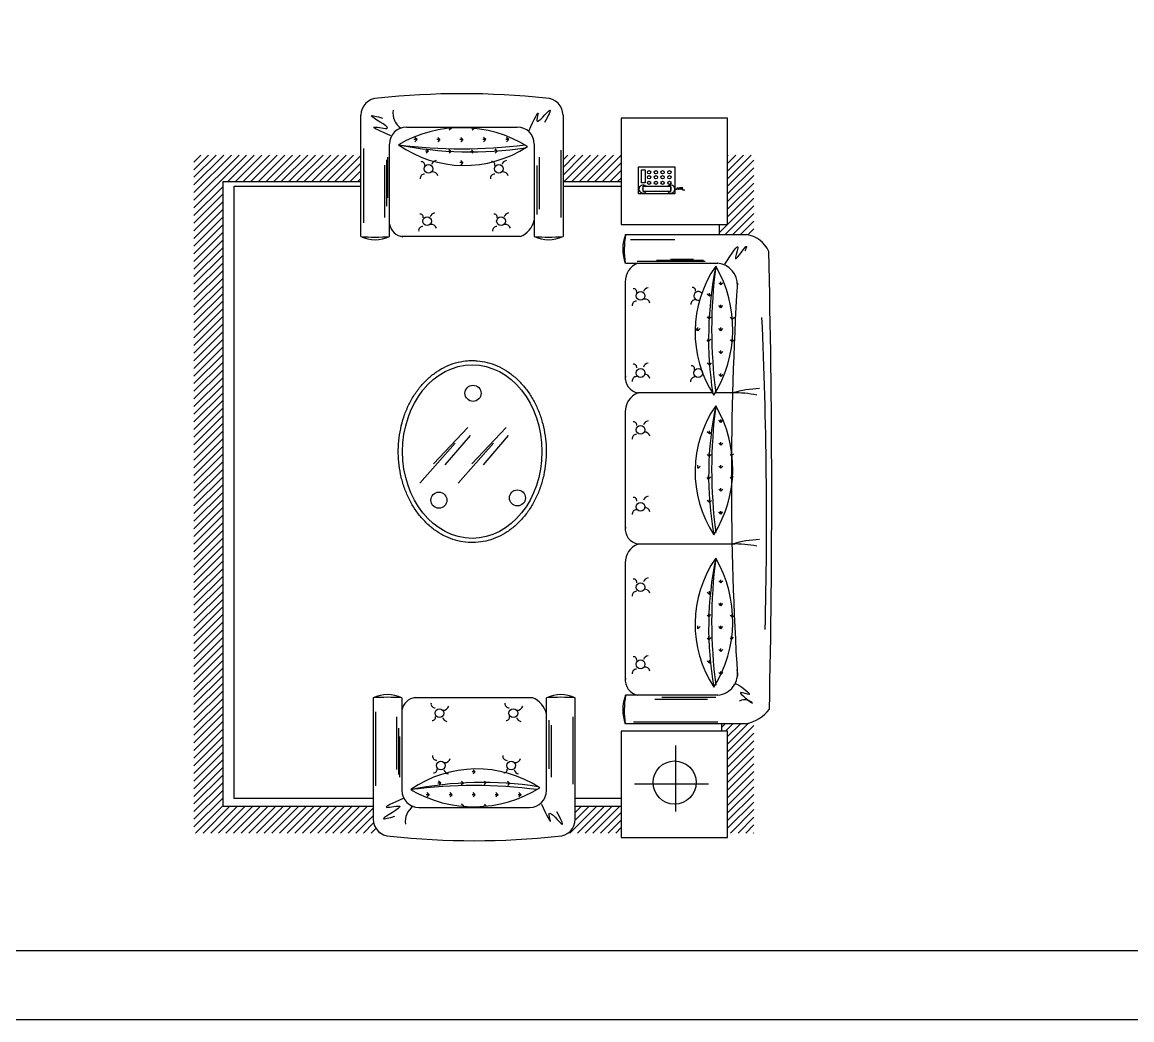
# Model space of a CAD drawing. Header units: inches. Extents: x 10.1 to 52.6, y 12.1 to 36.9.
# Drawn here: x 36.85 to 42.07, y 12.07 to 16.76 of the extents above; entities that cross this region are included whole.
import ezdxf

# ---------------------------------------------------------------- set-up
doc = ezdxf.new("R2010")
doc.units = ezdxf.units.IN
doc.header["$MEASUREMENT"] = 0
for name, color, linetype in [('1', 1, 'Continuous'), ('4', 4, 'Continuous'), ('kadrbm', 4, 'Continuous')]:
    doc.layers.add(name, color=color, linetype=linetype)

# ---------------------------------------------------------------- blocks, each defined once
blk = doc.blocks.new('kadrbm')
at = {"layer": 'kadrbm', "color": 4}
blk.add_lwpolyline([(0, 0), (0, 24.7972), (21, 24.7972), (21, 0), (0, 0)], close=True, dxfattribs=at)
blk.add_lwpolyline([(20.6631, 0.3257), (20.6631, 24.4603), (0.3369, 24.4603), (0.3369, 0.3257), (20.6631, 0.3257)], dxfattribs=at)

msp = doc.modelspace()

# ---------------------------------------------------------------- linework, layer by layer
at = {"layer": '1'}
for p, q in [((38.8719, 16.2575), (38.8618, 16.2474)), ((38.8719, 16.2575), (38.8672, 16.2575)), ((38.8719, 16.2575), (38.8715, 16.2579)), ((38.9705, 16.2575), (38.9653, 16.2575)), ((38.9788, 16.2567), (38.9695, 16.2474)), ((38.7102, 16.2036), (38.6959, 16.2036)), ((38.7102, 16.2036), (38.7001, 16.2137)), ((38.7102, 16.2036), (38.7001, 16.1935)), ((38.818, 16.2036), (38.8037, 16.2036)), ((38.818, 16.2036), (38.8079, 16.2137)), ((38.818, 16.2036), (38.8079, 16.1935)), ((38.9258, 16.2036), (38.9115, 16.2036)), ((38.9257, 16.2036), (38.9156, 16.2137)), ((38.9257, 16.2036), (38.9156, 16.1935)), ((39.0335, 16.2036), (39.0192, 16.2036)), ((39.0335, 16.2036), (39.0234, 16.2137)), ((39.0335, 16.2036), (39.0234, 16.1935)), ((39.1413, 16.2036), (39.127, 16.2036)), ((39.1413, 16.2036), (39.1312, 16.2137)), ((39.1413, 16.2036), (39.1312, 16.1935)), ((37.6619, 15.9906), (37.8018, 16.1306)), ((37.6619, 15.9547), (37.8378, 16.1306)), ((37.6619, 15.9188), (37.8737, 16.1306)), ((37.6619, 15.8829), (37.9096, 16.1306)), ((37.6619, 16.0984), (37.6941, 16.1306)), ((37.6619, 16.0625), (37.73, 16.1306)), ((37.6619, 16.0266), (37.7659, 16.1306)), ((37.8211, 16.0062), (37.9455, 16.1306)), ((37.8571, 16.0062), (37.9814, 16.1306)), ((37.893, 16.0062), (38.0174, 16.1306)), ((37.9289, 16.0062), (38.0533, 16.1306)), ((37.9648, 16.0062), (38.0892, 16.1306)), ((38.0007, 16.0062), (38.1251, 16.1306)), ((38.0367, 16.0062), (38.161, 16.1306)), ((38.0726, 16.0062), (38.197, 16.1306)), ((38.1085, 16.0062), (38.2329, 16.1306)), ((38.1444, 16.0062), (38.2688, 16.1306)), ((38.1803, 16.0062), (38.3047, 16.1306)), ((38.2163, 16.0062), (38.3407, 16.1306)), ((38.2522, 16.0062), (38.3766, 16.1306)), ((38.2881, 16.0062), (38.4125, 16.1306)), ((38.324, 16.0062), (38.4463, 16.1285)), ((38.4591, 16.1623), (38.4591, 15.8132)), ((38.5719, 16.1211), (38.5719, 15.9303)), ((38.7641, 16.1498), (38.7498, 16.1498)), ((38.7641, 16.1498), (38.754, 16.1397)), ((38.7641, 16.1498), (38.7554, 16.1585)), ((38.8706, 16.1485), (38.8563, 16.1485)), ((38.8706, 16.1485), (38.8605, 16.1586)), ((38.8706, 16.1485), (38.8618, 16.1397)), ((38.976, 16.1462), (38.9617, 16.1462)), ((38.976, 16.1462), (38.9659, 16.1563)), ((38.976, 16.1462), (38.9695, 16.1397)), ((39.0874, 16.1498), (39.0739, 16.1498)), ((39.0874, 16.1498), (39.0773, 16.1599)), ((39.0874, 16.1498), (39.0773, 16.1397)), ((39.0874, 16.1498), (39.0865, 16.1506)), ((39.2836, 16.1211), (39.2836, 15.8761)), ((39.3856, 16.1537), (39.3856, 15.8371)), ((39.3963, 16.1086), (39.4183, 16.1306)), ((39.3963, 16.0727), (39.4542, 16.1306)), ((39.3963, 16.0367), (39.4901, 16.1306)), ((39.4017, 16.0062), (39.526, 16.1306)), ((39.4376, 16.0062), (39.562, 16.1306)), ((39.4735, 16.0062), (39.5979, 16.1306)), ((39.5094, 16.0062), (39.6338, 16.1306)), ((39.5453, 16.0062), (39.6697, 16.1306)), ((40.1699, 16.0919), (40.2085, 16.1306)), ((40.1699, 16.056), (40.2445, 16.1306)), ((40.1699, 16.0201), (40.2804, 16.1306)), ((40.1699, 16.1279), (40.1726, 16.1306)), ((38.36, 16.0062), (38.4463, 16.0925)), ((38.5567, 16.0843), (38.5567, 15.8371)), ((38.5675, 16.1081), (38.5675, 15.8913)), ((38.9258, 16.0959), (38.9115, 16.0959)), ((38.9257, 16.0959), (38.9156, 16.106)), ((38.9257, 16.0959), (38.9156, 16.0858)), ((39.2727, 16.0821), (39.2727, 15.8522)), ((39.5813, 16.0062), (39.6699, 16.0948)), ((39.7508, 15.9495), (39.7508, 16.0756)), ((39.7508, 16.0756), (39.9214, 16.0756)), ((39.7648, 16), (39.7648, 16.061)), ((39.7648, 16.061), (39.7819, 16.061)), ((39.7819, 16.061), (39.7819, 16)), ((39.9214, 16.0756), (39.9214, 15.9495)), ((40.1699, 15.9842), (40.2933, 16.1076)), ((40.1699, 15.9482), (40.2933, 16.0716)), ((38.3959, 16.0062), (38.4463, 16.0566)), ((38.4318, 16.0062), (38.4463, 16.0207)), ((39.6172, 16.0062), (39.6699, 16.0589)), ((39.6531, 16.0062), (39.6699, 16.023)), ((40.1699, 15.9123), (40.2933, 16.0357)), ((37.6619, 15.8469), (37.7991, 15.9841)), ((37.7991, 16.0062), (38.4463, 16.0062)), ((37.7991, 13.069), (37.7991, 16.0062)), ((39.3963, 16.0062), (39.6699, 16.0062)), ((39.3963, 15.9842), (39.6699, 15.9842)), ((39.7819, 16), (39.7648, 16)), ((39.7736, 15.9844), (39.9017, 15.9844)), ((39.7736, 15.9597), (39.7736, 15.9844)), ((39.9017, 15.9597), (39.7736, 15.9597)), ((39.9017, 15.9844), (39.9017, 15.9597)), ((39.922, 15.9707), (39.9314, 15.9707)), ((39.9314, 15.9707), (39.9345, 15.9785)), ((39.9345, 15.9785), (39.9362, 15.9697)), ((39.9362, 15.9697), (39.9393, 15.9781)), ((39.9393, 15.9781), (39.9415, 15.9697)), ((39.9415, 15.9697), (39.9437, 15.979)), ((39.9437, 15.979), (39.9459, 15.9693)), ((39.9459, 15.9693), (39.9481, 15.9798)), ((39.9481, 15.9798), (39.9499, 15.9688)), ((39.9499, 15.9688), (39.9521, 15.9803)), ((39.9521, 15.9803), (39.9543, 15.9688)), ((39.9543, 15.9688), (39.956, 15.9807)), ((39.956, 15.9807), (39.9582, 15.968)), ((39.9582, 15.968), (39.9684, 15.968)), ((40.1699, 15.8764), (40.2933, 15.9998)), ((40.1699, 15.8405), (40.2933, 15.9639)), ((37.6619, 15.811), (37.7991, 15.9482)), ((37.6619, 15.7751), (37.7991, 15.9123)), ((39.9214, 15.9495), (39.7508, 15.9495)), ((40.1321, 15.7667), (40.2933, 15.928)), ((37.6619, 15.7392), (37.7991, 15.8764)), ((40.1591, 15.7578), (40.2933, 15.892)), ((40.195, 15.7578), (40.2933, 15.8561)), ((37.6619, 15.7033), (37.7991, 15.8404)), ((37.6619, 15.6673), (37.7991, 15.8045)), ((40.1321, 15.8026), (40.1338, 15.8043)), ((40.1321, 15.7578), (40.1321, 15.8043)), ((40.2309, 15.7578), (40.2933, 15.8202)), ((37.6619, 15.6314), (37.7991, 15.7686)), ((39.6892, 15.7548), (39.6892, 15.7578)), ((40.2655, 15.7565), (40.2933, 15.7843)), ((40.2925, 15.7475), (40.2933, 15.7484)), ((37.6619, 15.5955), (37.7991, 15.7327)), ((37.6619, 15.5596), (37.7991, 15.6968)), ((39.713, 15.734), (39.9215, 15.734)), ((37.6619, 15.5237), (37.7991, 15.6608)), ((37.6619, 15.4877), (37.7991, 15.6249)), ((39.7454, 15.6324), (40.064, 15.6324)), ((39.8361, 15.637), (40.0572, 15.637)), ((39.9019, 15.6415), (40.0096, 15.6415)), ((37.6619, 15.4518), (37.7991, 15.589)), ((37.6619, 15.4159), (37.7991, 15.5531)), ((37.6619, 15.38), (37.7991, 15.5172)), ((40.138, 15.5212), (40.1279, 15.5313)), ((40.138, 15.5212), (40.138, 15.5355)), ((40.138, 15.5212), (40.1481, 15.5313)), ((37.6619, 15.3441), (37.7991, 15.4812)), ((37.6619, 15.3081), (37.7991, 15.4453)), ((40.0841, 15.4673), (40.074, 15.4774)), ((40.0841, 15.4673), (40.0841, 15.4816)), ((40.0841, 15.4673), (40.0928, 15.476)), ((37.6619, 15.2722), (37.7991, 15.4094)), ((40.138, 15.4134), (40.1279, 15.4235)), ((40.138, 15.4134), (40.138, 15.4277)), ((40.138, 15.4134), (40.1481, 15.4235)), ((37.6619, 15.2363), (37.7991, 15.3735)), ((37.6619, 15.2004), (37.7991, 15.3376)), ((40.0828, 15.3608), (40.074, 15.3696)), ((40.0828, 15.3608), (40.093, 15.3709)), ((40.0829, 15.3608), (40.0829, 15.3751)), ((40.1919, 15.3595), (40.1818, 15.3696)), ((40.1919, 15.3595), (40.1919, 15.3738)), ((40.1919, 15.3595), (40.202, 15.3696)), ((40.1919, 15.3595), (40.1922, 15.3599)), ((37.6619, 15.1644), (37.7991, 15.3016)), ((40.0302, 15.3057), (40.0201, 15.3158)), ((40.0302, 15.3056), (40.0302, 15.3199)), ((40.0302, 15.3057), (40.0403, 15.3158)), ((40.138, 15.3057), (40.1279, 15.3158)), ((40.138, 15.3056), (40.138, 15.3199)), ((40.138, 15.3057), (40.1481, 15.3158)), ((37.6619, 15.1285), (37.7991, 15.2657)), ((37.6619, 15.0926), (37.7991, 15.2298)), ((40.0805, 15.2554), (40.074, 15.2619)), ((40.0805, 15.2554), (40.0805, 15.2696)), ((40.0805, 15.2554), (40.0906, 15.2655)), ((40.1911, 15.2526), (40.1818, 15.2619)), ((40.1911, 15.2526), (40.1911, 15.2668)), ((40.1911, 15.2526), (40.2012, 15.2627)), ((37.6619, 15.0567), (37.7991, 15.1939)), ((40.138, 15.1979), (40.1279, 15.208)), ((40.138, 15.1979), (40.138, 15.2122)), ((40.138, 15.1979), (40.1481, 15.208)), ((37.6619, 15.0208), (37.7991, 15.1579)), ((40.0841, 15.144), (40.074, 15.1541)), ((40.0841, 15.144), (40.0841, 15.1575)), ((40.0841, 15.144), (40.0942, 15.1541)), ((40.0841, 15.144), (40.085, 15.1449)), ((37.6619, 14.9848), (37.7991, 15.122)), ((37.6619, 14.9489), (37.7991, 15.0861)), ((40.138, 15.0901), (40.1279, 15.1002)), ((40.138, 15.0901), (40.138, 15.1044)), ((40.138, 15.0901), (40.1481, 15.1002)), ((37.6619, 14.913), (37.7991, 15.0502)), ((37.6619, 14.8771), (37.7991, 15.0143)), ((37.6619, 14.8412), (37.7991, 14.9783)), ((40.0986, 15.0128), (39.7483, 15.0128)), ((40.1929, 15.0128), (40.1119, 15.0128)), ((37.6619, 14.8052), (37.7991, 14.9424)), ((37.6619, 14.7693), (37.7991, 14.9065)), ((37.6619, 14.7334), (37.7991, 14.8706)), ((40.138, 14.8746), (40.1279, 14.8847)), ((40.138, 14.8746), (40.138, 14.8889)), ((40.138, 14.8746), (40.148, 14.8846)), ((37.6619, 14.6975), (37.7991, 14.8347)), ((38.9486, 14.851), (38.7882, 14.68)), ((38.9593, 14.8136), (38.8417, 14.6746)), ((39.1286, 14.851), (38.9682, 14.68)), ((39.1393, 14.8136), (39.0217, 14.6746)), ((40.0841, 14.8207), (40.074, 14.8308)), ((40.0841, 14.8207), (40.0841, 14.835)), ((40.0841, 14.8207), (40.0936, 14.8302)), ((37.6619, 14.6616), (37.7991, 14.7987)), ((37.6619, 14.6256), (37.7991, 14.7628)), ((38.8898, 14.7762), (38.724, 14.5891)), ((39.0698, 14.7762), (38.904, 14.5891)), ((40.138, 14.7668), (40.1279, 14.777)), ((40.138, 14.7668), (40.138, 14.7811)), ((40.138, 14.7668), (40.1481, 14.777)), ((37.6619, 14.5897), (37.7991, 14.7269)), ((40.0831, 14.714), (40.074, 14.7231)), ((40.0831, 14.714), (40.0831, 14.7283)), ((40.0831, 14.714), (40.0932, 14.7241)), ((40.1879, 14.717), (40.1818, 14.7231)), ((40.1879, 14.7169), (40.1879, 14.7312)), ((40.1879, 14.717), (40.198, 14.7271)), ((37.6619, 14.5538), (37.7991, 14.691)), ((37.6619, 14.5179), (37.7991, 14.6551)), ((40.0302, 14.6591), (40.0302, 14.6734)), ((40.0302, 14.6591), (40.0403, 14.6692)), ((40.138, 14.6591), (40.1279, 14.6692)), ((40.138, 14.6591), (40.138, 14.6734)), ((40.138, 14.6591), (40.1481, 14.6692)), ((37.6619, 14.4819), (37.7991, 14.6191)), ((40.0808, 14.6085), (40.074, 14.6153)), ((40.0808, 14.6085), (40.0808, 14.6228)), ((40.0808, 14.6085), (40.0909, 14.6186)), ((40.1875, 14.6096), (40.1818, 14.6153)), ((40.1875, 14.6096), (40.1875, 14.6239)), ((40.1875, 14.6096), (40.1976, 14.6197)), ((37.6619, 14.446), (37.7991, 14.5832)), ((40.138, 14.5513), (40.1279, 14.5614)), ((40.138, 14.5513), (40.138, 14.5656)), ((40.138, 14.5513), (40.1481, 14.5614)), ((37.6619, 14.4101), (37.7991, 14.5473)), ((37.6619, 14.3742), (37.7991, 14.5114)), ((40.0841, 14.4974), (40.074, 14.5075)), ((40.0841, 14.4974), (40.0841, 14.5117)), ((40.0841, 14.4974), (40.0942, 14.5075)), ((40.0841, 14.4974), (40.0858, 14.4991)), ((37.6619, 14.3383), (37.7991, 14.4754)), ((40.138, 14.4436), (40.1279, 14.4537)), ((40.138, 14.4435), (40.138, 14.4578)), ((40.138, 14.4436), (40.1481, 14.4537)), ((37.6619, 14.3023), (37.7991, 14.4395)), ((37.6619, 14.2664), (37.7991, 14.4036)), ((37.6619, 14.2305), (37.7991, 14.3677)), ((37.6619, 14.1946), (37.7991, 14.3318)), ((37.6619, 14.1587), (37.7991, 14.2958)), ((40.2042, 14.3028), (39.7456, 14.3028)), ((37.6619, 14.1227), (37.7991, 14.2599)), ((37.6619, 14.0868), (37.7991, 14.224)), ((37.6619, 14.0509), (37.7991, 14.1881)), ((37.6619, 14.015), (37.7991, 14.1522)), ((40.138, 14.1203), (40.138, 14.1345)), ((37.6619, 13.9791), (37.7991, 14.1162)), ((37.6619, 13.9431), (37.7991, 14.0803)), ((40.0841, 14.0664), (40.0841, 14.0807)), ((40.138, 14.1203), (40.1279, 14.1304)), ((40.138, 14.1203), (40.1481, 14.1304)), ((37.6619, 13.9072), (37.7991, 14.0444)), ((40.0841, 14.0664), (40.074, 14.0765)), ((40.0841, 14.0664), (40.0888, 14.071)), ((37.6619, 13.8713), (37.7991, 14.0085)), ((40.0815, 13.9612), (40.0815, 13.9755)), ((40.138, 14.0125), (40.1279, 14.0226)), ((40.138, 14.0125), (40.138, 14.0268)), ((40.138, 14.0125), (40.1481, 14.0226)), ((37.6619, 13.8354), (37.7991, 13.9726)), ((37.6619, 13.7994), (37.7991, 13.9366)), ((40.0815, 13.9612), (40.074, 13.9687)), ((40.0815, 13.9612), (40.0916, 13.9713)), ((40.1919, 13.9586), (40.1818, 13.9687)), ((40.1919, 13.9586), (40.1919, 13.9729)), ((40.1919, 13.9586), (40.202, 13.9687)), ((40.1919, 13.9586), (40.1938, 13.9605)), ((37.6619, 13.7635), (37.7991, 13.9007)), ((40.0302, 13.9047), (40.0302, 13.919)), ((40.0302, 13.9047), (40.0403, 13.9148)), ((40.138, 13.9047), (40.1279, 13.9148)), ((40.138, 13.9047), (40.138, 13.919)), ((40.138, 13.9047), (40.1481, 13.9148)), ((37.6619, 13.7276), (37.7991, 13.8648)), ((37.6619, 13.6917), (37.7991, 13.8289)), ((40.0817, 13.8533), (40.074, 13.861)), ((40.0817, 13.8533), (40.0817, 13.8675)), ((40.0817, 13.8533), (40.0918, 13.8634)), ((40.188, 13.8548), (40.1818, 13.861)), ((40.188, 13.8548), (40.188, 13.869)), ((40.188, 13.8548), (40.1981, 13.8649)), ((37.6619, 13.6558), (37.7991, 13.7929)), ((40.138, 13.797), (40.1279, 13.8071)), ((40.138, 13.797), (40.138, 13.8112)), ((40.138, 13.797), (40.1481, 13.8071)), ((37.6619, 13.6198), (37.7991, 13.757)), ((37.6619, 13.5839), (37.7991, 13.7211)), ((40.0841, 13.7431), (40.074, 13.7532)), ((40.0841, 13.7431), (40.0841, 13.7574)), ((40.0841, 13.7431), (40.0889, 13.7479)), ((37.6619, 13.548), (37.7991, 13.6852)), ((40.138, 13.6892), (40.1279, 13.6993)), ((40.138, 13.6892), (40.138, 13.7035)), ((40.138, 13.6892), (40.1481, 13.6993)), ((37.6619, 13.5121), (37.7991, 13.6493)), ((37.6619, 13.4762), (37.7991, 13.6133)), ((37.6619, 13.4402), (37.7991, 13.5774)), ((39.7353, 13.596), (39.7353, 13.5928)), ((39.8281, 13.5729), (40.0754, 13.5729)), ((39.8614, 13.5834), (40.114, 13.5834)), ((37.6619, 13.4043), (37.7991, 13.5415)), ((37.6619, 13.3684), (37.7991, 13.5056)), ((38.517, 13.1656), (38.517, 13.5147)), ((37.6619, 13.3325), (37.7991, 13.4697)), ((38.6146, 13.2436), (38.6146, 13.4909)), ((39.3307, 13.2458), (39.3307, 13.4757)), ((39.4435, 13.1742), (39.4435, 13.4909)), ((39.7282, 13.4678), (40.1245, 13.4678)), ((40.1411, 13.4578), (40.1411, 13.4232)), ((40.1411, 13.4408), (40.158, 13.4578)), ((40.1593, 13.4232), (40.1939, 13.4578)), ((40.1699, 13.3619), (40.2681, 13.4601)), ((40.1699, 13.3979), (40.2298, 13.4578)), ((37.6619, 13.2966), (37.7991, 13.4337)), ((38.6255, 13.2198), (38.6255, 13.4366)), ((39.3415, 13.2068), (39.3415, 13.4518)), ((40.1699, 13.326), (40.2933, 13.4494)), ((40.1699, 13.2901), (40.2933, 13.4135)), ((37.6619, 13.2606), (37.7991, 13.3978)), ((37.6619, 13.2247), (37.7991, 13.3619)), ((38.6298, 13.2068), (38.6298, 13.3976)), ((39.9253, 13.3554), (39.9253, 13.0453)), ((40.1699, 13.2542), (40.2933, 13.3776)), ((37.6619, 13.1888), (37.7991, 13.326)), ((40.1699, 13.2183), (40.2933, 13.3416)), ((40.1699, 13.1823), (40.2933, 13.3057)), ((37.6619, 13.1529), (37.7991, 13.2901)), ((37.6619, 13.1169), (37.7991, 13.2541)), ((40.1699, 13.1464), (40.2933, 13.2698)), ((37.6619, 13.081), (37.7991, 13.2182)), ((38.9837, 13.232), (38.9694, 13.232)), ((38.9837, 13.232), (38.9736, 13.2421)), ((38.9837, 13.232), (38.9736, 13.2219)), ((40.1699, 13.1105), (40.2933, 13.2339)), ((40.1699, 13.0746), (40.2933, 13.198)), ((37.6619, 13.0451), (37.7991, 13.1823)), ((37.6619, 13.0092), (37.7991, 13.1464)), ((38.822, 13.1781), (38.8078, 13.1781)), ((38.822, 13.1781), (38.8119, 13.1883)), ((38.822, 13.1781), (38.8133, 13.1694)), ((38.9285, 13.1794), (38.9143, 13.1794)), ((38.9285, 13.1794), (38.9184, 13.1693)), ((38.9285, 13.1794), (38.9197, 13.1883)), ((39.034, 13.1817), (39.0197, 13.1817)), ((39.0339, 13.1817), (39.0238, 13.1716)), ((39.034, 13.1817), (39.0274, 13.1883)), ((39.1453, 13.1781), (39.1318, 13.1781)), ((39.1453, 13.1781), (39.1352, 13.1883)), ((39.1453, 13.1781), (39.1352, 13.168)), ((39.1453, 13.1781), (39.1444, 13.1773)), ((39.7327, 13.1757), (40.0793, 13.1757)), ((40.1699, 13.0386), (40.2933, 13.162)), ((37.6619, 12.9733), (37.7991, 13.1104)), ((38.7682, 13.1243), (38.7539, 13.1243)), ((38.7681, 13.1243), (38.758, 13.1344)), ((38.7681, 13.1243), (38.758, 13.1142)), ((38.8759, 13.1243), (38.8616, 13.1243)), ((38.8759, 13.1243), (38.8658, 13.1344)), ((38.8759, 13.1243), (38.8658, 13.1142)), ((38.9837, 13.1243), (38.9694, 13.1243)), ((38.9837, 13.1243), (38.9736, 13.1344)), ((38.9837, 13.1243), (38.9736, 13.1142)), ((39.0914, 13.1243), (39.0772, 13.1243)), ((39.0914, 13.1243), (39.0813, 13.1344)), ((39.0914, 13.1243), (39.0813, 13.1142)), ((39.1992, 13.1243), (39.1849, 13.1243)), ((39.1992, 13.1243), (39.1891, 13.1344)), ((39.1992, 13.1243), (39.1891, 13.1142)), ((40.1699, 13.0027), (40.2933, 13.1261)), ((40.1699, 12.9668), (40.2933, 13.0902)), ((37.6689, 12.9443), (37.7991, 13.0745)), ((37.7048, 12.9443), (37.8294, 13.069)), ((37.7407, 12.9443), (37.8654, 13.069)), ((37.7766, 12.9443), (37.9013, 13.069)), ((38.5042, 13.069), (37.7991, 13.069)), ((37.8125, 12.9443), (37.9372, 13.069)), ((37.8485, 12.9443), (37.9731, 13.069)), ((37.8844, 12.9443), (38.009, 13.069)), ((37.9203, 12.9443), (38.045, 13.069)), ((37.9562, 12.9443), (38.0809, 13.069)), ((37.9921, 12.9443), (38.1168, 13.069)), ((38.0281, 12.9443), (38.1527, 13.069)), ((38.064, 12.9443), (38.1886, 13.069)), ((38.0999, 12.9443), (38.2246, 13.069)), ((38.1358, 12.9443), (38.2605, 13.069)), ((38.1718, 12.9443), (38.2964, 13.069)), ((38.2077, 12.9443), (38.3323, 13.069)), ((38.2436, 12.9443), (38.3683, 13.069)), ((38.2795, 12.9443), (38.4042, 13.069)), ((38.3154, 12.9443), (38.4401, 13.069)), ((38.3514, 12.9443), (38.476, 13.069)), ((38.3873, 12.9443), (38.5042, 13.0613)), ((38.9298, 13.0704), (38.9197, 13.0805)), ((38.9298, 13.0704), (38.9251, 13.0704)), ((38.9298, 13.0704), (38.9294, 13.07)), ((39.0284, 13.0704), (39.0233, 13.0704)), ((39.0368, 13.0712), (39.0274, 13.0805)), ((39.429, 12.9443), (39.5536, 13.069)), ((39.4541, 13.0053), (39.5177, 13.069)), ((39.4542, 13.0414), (39.4818, 13.069)), ((39.6699, 13.069), (39.4542, 13.069)), ((39.4649, 12.9443), (39.5896, 13.069)), ((39.5008, 12.9443), (39.6255, 13.069)), ((39.5368, 12.9443), (39.6614, 13.069)), ((39.5727, 12.9443), (39.6699, 13.0415)), ((40.1833, 12.9443), (40.2933, 13.0543)), ((38.4232, 12.9443), (38.5042, 13.0253)), ((38.4591, 12.9443), (38.5064, 12.9916)), ((39.6086, 12.9443), (39.6699, 13.0056)), ((40.2193, 12.9443), (40.2933, 13.0184)), ((38.495, 12.9443), (38.5171, 12.9664)), ((38.531, 12.9443), (38.5342, 12.9475)), ((39.6445, 12.9443), (39.6699, 12.9697)), ((40.2552, 12.9443), (40.2933, 12.9824)), ((40.2911, 12.9443), (40.2933, 12.9465))]:
    msp.add_line(p, q, dxfattribs=at)
for centre, radius in [((38.7645, 16.0665), 0.0205), ((39.0946, 16.0666), 0.0205), ((39.8011, 16.0506), 0.00769), ((39.8011, 16.027), 0.00769), ((39.833, 16.0506), 0.00769), ((39.833, 16.027), 0.00769), ((39.8643, 16.0506), 0.00769), ((39.8643, 16.027), 0.00769), ((39.8962, 16.0506), 0.00769), ((39.8962, 16.027), 0.00769), ((39.8011, 16.0006), 0.00769), ((39.833, 16.0006), 0.00769), ((39.8643, 16.0006), 0.00769), ((39.8962, 16.0006), 0.00769), ((38.7574, 15.8203), 0.0205), ((39.105, 15.8203), 0.0205), ((39.761, 15.4692), 0.0205), ((39.761, 15.1068), 0.0205), ((40.032, 15.1068), 0.0205), ((38.9735, 15.0113), 0.0378), ((39.761, 14.8398), 0.0205), ((39.1821, 14.5197), 0.0378), ((38.8131, 14.509), 0.0378), ((39.761, 14.4774), 0.0205), ((39.761, 14.0998), 0.0205), ((39.761, 13.7374), 0.0205), ((38.8153, 13.5076), 0.0205), ((39.1629, 13.5076), 0.0205), ((38.8225, 13.2614), 0.0205), ((39.1525, 13.2613), 0.0205), ((39.9207, 13.1817), 0.1014)]:
    msp.add_circle(centre, radius, dxfattribs=at)
for centre, radius, start, end in [((38.6818, 16.3284), 0.0851, 171.1555, 236.1266), ((38.9188, 15.6727), 0.5871, 58.0879, 120.2845), ((38.9323, 16.6234), 0.5411, 235.0984, 303.274), ((38.9616, 17.8724), 1.7263, 258.6813, 278.638), ((38.9207, 18.4789), 2.3185, 262.617, 277.383), ((38.7315, 16.0852), 0.015, 350.666, 95.1236), ((38.8039, 16.0792), 0.0262, 98.8374, 163.978), ((39.0616, 16.0853), 0.015, 350.666, 95.1236), ((39.134, 16.0793), 0.0262, 98.8374, 163.978), ((38.7449, 16.0218), 0.0199, 89.5207, 187.1805), ((38.7852, 16.0281), 0.0239, 11.7602, 99.6958), ((39.075, 16.0219), 0.0199, 89.5207, 187.1805), ((39.1153, 16.0282), 0.0239, 11.7602, 99.6958), ((39.772, 15.9715), 0.0187, 43.7758, 320.8248), ((39.796, 15.972), 0.0256, 151.0685, 208.9315), ((39.9034, 15.9715), 0.0187, 219.1752, 136.2242), ((39.8793, 15.972), 0.0256, 331.0685, 28.9315), ((38.7243, 15.8389), 0.015, 350.666, 95.1236), ((38.7967, 15.833), 0.0262, 98.8374, 163.978), ((39.072, 15.8389), 0.015, 350.666, 95.1236), ((39.1444, 15.833), 0.0262, 98.8374, 163.978), ((38.778, 15.7819), 0.0239, 11.7602, 99.6958), ((39.1257, 15.7819), 0.0239, 11.7602, 99.6958), ((38.7378, 15.7756), 0.0199, 89.5207, 187.1805), ((39.0854, 15.7756), 0.0199, 89.5207, 187.1805), ((40.1056, 15.6867), 0.4214, 170.2931, 188.7297), ((40.5578, 15.299), 0.5411, 145.0984, 213.274), ((41.8067, 15.2698), 1.7263, 168.6813, 188.638), ((42.4133, 15.3107), 2.3185, 172.617, 187.383), ((39.607, 15.3126), 0.5871, 328.0879, 30.2845), ((39.728, 15.4878), 0.015, 350.666, 95.1236), ((39.8004, 15.4819), 0.0262, 98.8374, 163.978), ((40.0039, 15.4942), 0.015, 350.666, 95.1236), ((40.032, 15.4692), 0.0205, 36.9353, 287.2013), ((39.7414, 15.4245), 0.0199, 89.5207, 187.1805), ((39.7817, 15.4308), 0.0239, 11.7602, 99.6958), ((40.0174, 15.4308), 0.0199, 89.5207, 187.1805), ((19.6035, 14.4227), 20.7493, 358.55762, 2.61228), ((39.728, 15.1332), 0.015, 350.666, 95.1236), ((39.8004, 15.1272), 0.0262, 98.8374, 163.978), ((39.9999, 15.126), 0.015, 350.666, 95.1236), ((39.7414, 15.0698), 0.0199, 89.5207, 187.1805), ((39.7817, 15.0761), 0.0239, 11.7602, 99.6958), ((40.0158, 15.0682), 0.0199, 89.5207, 187.1805), ((40.3358, 14.5352), 0.4985, 91.7944, 106.6512), ((40.2106, 14.5724), 0.4407, 77.4151, 92.299), ((40.5578, 14.6429), 0.5411, 145.0984, 213.274), ((41.6884, 14.6268), 1.6077, 168.3134, 190.0589), ((42.4133, 14.6546), 2.3185, 172.617, 187.383), ((39.607, 14.6564), 0.5871, 328.0879, 30.2845), ((39.728, 14.8618), 0.015, 350.666, 95.1236), ((39.8004, 14.8558), 0.0262, 98.8374, 163.978), ((39.7414, 14.7984), 0.0199, 89.5207, 187.1805), ((39.7817, 14.8047), 0.0239, 11.7602, 99.6958), ((39.728, 14.5071), 0.015, 350.666, 95.1236), ((39.8004, 14.5012), 0.0262, 98.8374, 163.978), ((39.7414, 14.4437), 0.0199, 89.5207, 187.1805), ((39.7817, 14.4501), 0.0239, 11.7602, 99.6958), ((40.3358, 13.8252), 0.4985, 91.7944, 106.6512), ((40.2106, 13.8624), 0.4407, 77.4151, 92.299), ((40.5578, 13.9263), 0.5411, 145.0984, 213.274), ((41.6884, 13.9102), 1.6077, 168.3134, 190.0589), ((42.4133, 13.938), 2.3185, 172.617, 187.383), ((39.607, 13.9398), 0.5871, 328.0879, 30.2845), ((39.728, 14.1235), 0.015, 350.666, 95.1236), ((39.8004, 14.1176), 0.0262, 98.8374, 163.978), ((39.7414, 14.0601), 0.0199, 89.5207, 187.1805), ((39.7817, 14.0665), 0.0239, 11.7602, 99.6958), ((39.728, 13.758), 0.015, 350.666, 95.1236), ((39.8004, 13.7521), 0.0262, 98.8374, 163.978), ((39.7414, 13.6946), 0.0199, 89.5207, 187.1805), ((39.7817, 13.701), 0.0239, 11.7602, 99.6958), ((38.7957, 13.5523), 0.0199, 172.8195, 270.4793), ((38.836, 13.546), 0.0239, 260.3042, 348.2398), ((39.1433, 13.5523), 0.0199, 172.8195, 270.4793), ((39.1836, 13.546), 0.0239, 260.3042, 348.2398), ((38.7823, 13.489), 0.015, 264.8764, 9.334), ((38.8546, 13.4949), 0.0262, 196.022, 261.1626), ((39.1299, 13.489), 0.015, 264.8764, 9.334), ((39.2023, 13.4949), 0.0262, 196.022, 261.1626), ((38.8029, 13.3061), 0.0199, 172.8195, 270.4793), ((39.133, 13.306), 0.0199, 172.8195, 270.4793), ((38.9903, 12.7045), 0.5411, 56.726, 124.9016), ((38.7895, 13.2427), 0.015, 264.8764, 9.334), ((38.8432, 13.2998), 0.0239, 260.3042, 348.2398), ((39.1195, 13.2426), 0.015, 264.8764, 9.334), ((39.1732, 13.2997), 0.0239, 260.3042, 348.2398), ((38.8618, 13.2487), 0.0262, 196.022, 261.1626), ((39.1919, 13.2486), 0.0262, 196.022, 261.1626), ((39.0195, 11.4555), 1.7263, 81.362, 101.3187), ((38.9786, 10.849), 2.3185, 82.617, 97.383), ((38.9768, 13.6552), 0.5871, 239.7155, 301.9121), ((38.7397, 12.9995), 0.0851, 123.8734, 188.8445)]:
    msp.add_arc(centre, radius, start, end, dxfattribs=at)
for points in [[(39.2367, 16.2472), (39.2786, 16.3232), (39.2734, 16.2917), (39.3337, 16.3415), (39.3101, 16.2839)], [(38.5872, 16.2211), (38.5112, 16.263), (38.5714, 16.2577), (38.4955, 16.3153), (38.5479, 16.3048)], [(38.6451, 13.1068), (38.5691, 13.065), (38.6294, 13.0702), (38.5534, 13.0126), (38.6058, 13.0231)], [(39.2947, 13.0807), (39.3366, 13.0047), (39.3313, 13.0362), (39.3916, 12.9864), (39.368, 13.044)]]:
    msp.add_spline(points, degree=3, dxfattribs=at)
at = {"layer": '1', "start_tangent": (-0.839708, -0.543039)}
msp.add_spline([(40.1567, 15.6178), (40.2177, 15.6936), (40.2066, 15.6437), (40.2584, 15.701), (40.251, 15.6788)], degree=3, dxfattribs=at)
at = {"layer": '1'}
msp.add_open_spline([(38.9698, 15.1652), (38.9594, 15.1652), (38.9491, 15.1646), (38.9228, 15.1617), (38.907, 15.1586), (38.8758, 15.1498), (38.8606, 15.144), (38.8308, 15.1301), (38.8163, 15.1218), (38.7885, 15.103), (38.7752, 15.0925), (38.7498, 15.0693), (38.7378, 15.0567), (38.7153, 15.0295), (38.7048, 15.015), (38.6855, 14.9845), (38.6767, 14.9684), (38.6611, 14.935), (38.6541, 14.9177), (38.6423, 14.882), (38.6373, 14.8637), (38.6295, 14.8264), (38.6265, 14.8074), (38.6228, 14.7692), (38.622, 14.75), (38.6225, 14.7115), (38.6238, 14.6923), (38.6285, 14.6542), (38.6319, 14.6354), (38.6407, 14.5984), (38.6461, 14.5803), (38.6589, 14.5451), (38.6662, 14.528), (38.6828, 14.4952), (38.692, 14.4795), (38.712, 14.4497), (38.7229, 14.4356), (38.7461, 14.4093), (38.7584, 14.3971), (38.7844, 14.3749), (38.7981, 14.3649), (38.8264, 14.3472), (38.841, 14.3395), (38.8712, 14.3267), (38.8866, 14.3216), (38.9179, 14.314), (38.9339, 14.3115), (38.9658, 14.3092), (38.9818, 14.3094), (39.0137, 14.3126), (39.0296, 14.3155), (39.0608, 14.324), (39.0761, 14.3296), (39.106, 14.3432), (39.1205, 14.3513), (39.1484, 14.3698), (39.1619, 14.3802), (39.1874, 14.4031), (39.1996, 14.4156), (39.2223, 14.4425), (39.2329, 14.4569), (39.2523, 14.4872), (39.2612, 14.5032), (39.2772, 14.5364), (39.2842, 14.5537), (39.2964, 14.5893), (39.3014, 14.6075), (39.3096, 14.6447), (39.3126, 14.6636), (39.3166, 14.7018), (39.3175, 14.7211), (39.3173, 14.7595), (39.3162, 14.7788), (39.3118, 14.8169), (39.3085, 14.8358), (39.3, 14.8728), (39.2947, 14.891), (39.2822, 14.9263), (39.2749, 14.9435), (39.2586, 14.9765), (39.2496, 14.9923), (39.2297, 15.0223), (39.219, 15.0365), (39.196, 15.063), (39.1837, 15.0753), (39.1579, 15.0978), (39.1444, 15.108), (39.1162, 15.126), (39.1016, 15.1338), (39.0716, 15.147), (39.0562, 15.1523), (39.0249, 15.1603), (39.009, 15.1629), (38.9853, 15.1649), (38.9776, 15.1652), (38.9698, 15.1652)], degree=3, knots=[0, 0, 0, 0, 0.088414, 0.088414, 0.224613, 0.224613, 0.360812, 0.360812, 0.497011, 0.497011, 0.63321, 0.63321, 0.769409, 0.769409, 0.905608, 0.905608, 1.041808, 1.041808, 1.178007, 1.178007, 1.314206, 1.314206, 1.450405, 1.450405, 1.586604, 1.586604, 1.722803, 1.722803, 1.859002, 1.859002, 1.995201, 1.995201, 2.1314, 2.1314, 2.267599, 2.267599, 2.403798, 2.403798, 2.539997, 2.539997, 2.676196, 2.676196, 2.812396, 2.812396, 2.948595, 2.948595, 3.084794, 3.084794, 3.220993, 3.220993, 3.357192, 3.357192, 3.493391, 3.493391, 3.62959, 3.62959, 3.765789, 3.765789, 3.901988, 3.901988, 4.038187, 4.038187, 4.174386, 4.174386, 4.310585, 4.310585, 4.446785, 4.446785, 4.582984, 4.582984, 4.719183, 4.719183, 4.855382, 4.855382, 4.991581, 4.991581, 5.12778, 5.12778, 5.263979, 5.263979, 5.400178, 5.400178, 5.536377, 5.536377, 5.672576, 5.672576, 5.808775, 5.808775, 5.944974, 5.944974, 6.081174, 6.081174, 6.217373, 6.217373, 6.283185, 6.283185, 6.283185, 6.283185], dxfattribs=at)
at = {"layer": '1', "start_tangent": (-0.331651, 0.943402), "end_tangent": (0, 1)}
msp.add_spline([(40.2012, 13.6405), (40.2715, 13.5961), (40.2308, 13.6053), (40.2863, 13.5554), (40.2345, 13.5683), (40.2253, 13.5665)], degree=3, dxfattribs=at)
at = {"layer": '4'}
for p, q in [((38.4463, 15.748), (38.4463, 16.318)), ((39.3963, 16.318), (39.3963, 15.748)), ((39.6699, 16.3043), (39.6699, 15.8043)), ((40.1699, 16.3043), (39.6699, 16.3043)), ((40.1699, 15.8043), (40.1699, 16.3043)), ((38.6613, 16.263), (39.1813, 16.263)), ((38.5813, 15.748), (38.5813, 16.183)), ((39.2613, 16.183), (39.2613, 15.748)), ((37.8505, 15.9842), (38.4463, 15.9842)), ((37.8505, 13.106), (37.8505, 15.9842)), ((39.6699, 15.8043), (40.1699, 15.8043)), ((39.1949, 15.748), (38.6377, 15.748)), ((39.6892, 15.7578), (40.2592, 15.7578)), ((39.6892, 15.6228), (40.1242, 15.6228)), ((39.6892, 15.0776), (39.6892, 15.5407)), ((39.6892, 14.367), (39.6892, 14.9305)), ((39.6892, 13.6569), (39.6892, 14.2199)), ((38.5042, 13.58), (38.5042, 13.01)), ((38.6392, 13.58), (38.6392, 13.145)), ((39.2528, 13.58), (38.6956, 13.58)), ((39.3192, 13.145), (39.3192, 13.58)), ((39.4542, 13.01), (39.4542, 13.58)), ((40.1242, 13.5928), (39.6892, 13.5928)), ((39.6892, 13.5898), (39.6892, 13.5928)), ((40.2592, 13.4578), (39.6892, 13.4578)), ((40.1699, 13.4232), (39.6699, 13.4232)), ((39.6699, 13.4232), (39.6699, 12.9232)), ((40.1699, 12.9232), (40.1699, 13.4232)), ((38.5042, 13.106), (37.8505, 13.106)), ((39.6699, 13.106), (39.4542, 13.106)), ((38.7192, 13.065), (39.2392, 13.065)), ((39.6699, 12.9232), (40.1699, 12.9232))]:
    msp.add_line(p, q, dxfattribs=at)
for centre, radius, start, end in [((38.5263, 16.318), 0.08, 90, 180), ((38.9213, 12.8064), 3.6132, 83.7238, 96.2762), ((39.3163, 16.318), 0.08, 0, 90), ((38.6613, 16.183), 0.08, 90, 180), ((39.1813, 16.183), 0.08, 0, 90), ((38.6511, 15.8172), 0.0705, 188.2797, 264.1314), ((39.1581, 15.8459), 0.1046, 290.5981, 348.2836), ((38.5138, 16.7154), 0.9698, 266.0087, 273.9913), ((38.5138, 15.8928), 0.1598, 245.0203, 294.9797), ((39.3288, 16.7154), 0.9698, 266.0087, 273.9913), ((39.3288, 15.8928), 0.1598, 245.0203, 294.9797), ((39.8632, 15.6888), 0.1862, 158.25, 200.7728), ((40.2345, 15.6182), 0.1418, 24.8649, 79.9697), ((-5.7565, 14.537), 46.1337, 358.74478, 1.41693), ((39.7802, 15.5376), 0.0911, 110.4854, 181.9547), ((40.1131, 15.5204), 0.103, 357.6529, 83.8508), ((55.266, 14.6078), 15.0785, 176.49547, 183.51397), ((39.7629, 15.0855), 0.0741, 173.8998, 258.6846), ((39.7802, 14.9274), 0.0911, 110.4854, 181.9547), ((39.7629, 14.3749), 0.0741, 173.8998, 258.6846), ((39.7802, 14.2168), 0.0911, 110.4854, 181.9547), ((39.7629, 13.6648), 0.0741, 173.8998, 258.6846), ((40.1158, 13.6929), 0.1004, 274.7537, 11.6544), ((38.5717, 13.4351), 0.1598, 65.0203, 114.9797), ((38.5717, 12.6125), 0.9698, 86.0087, 93.9913), ((38.709, 13.5107), 0.0705, 95.8686, 171.7203), ((39.2161, 13.482), 0.1046, 11.7164, 69.4019), ((39.3867, 13.4351), 0.1598, 65.0203, 114.9797), ((39.3867, 12.6125), 0.9698, 86.0087, 93.9913), ((39.8632, 13.5238), 0.1862, 158.25, 200.7728), ((40.1056, 13.5217), 0.4214, 170.2931, 188.7297), ((40.215, 13.6443), 0.1916, 283.3067, 322.0423), ((38.7192, 13.145), 0.08, 180, 270), ((39.2392, 13.145), 0.08, 270, 0), ((38.5842, 13.01), 0.08, 180, 270), ((39.3742, 13.01), 0.08, 270, 0), ((38.9792, 16.5215), 3.6132, 263.7238, 276.2762)]:
    msp.add_arc(centre, radius, start, end, dxfattribs=at)
msp.add_ellipse((38.9698, 14.7374), major_axis=(0, 0.4078), ratio=0.803415, dxfattribs=at)

# ---------------------------------------------------------------- block references
at = {"layer": 'kadrbm'}
msp.add_blockref('kadrbm', (31.6213, 12.0665), dxfattribs=at)

doc.saveas('drawing.dxf')
